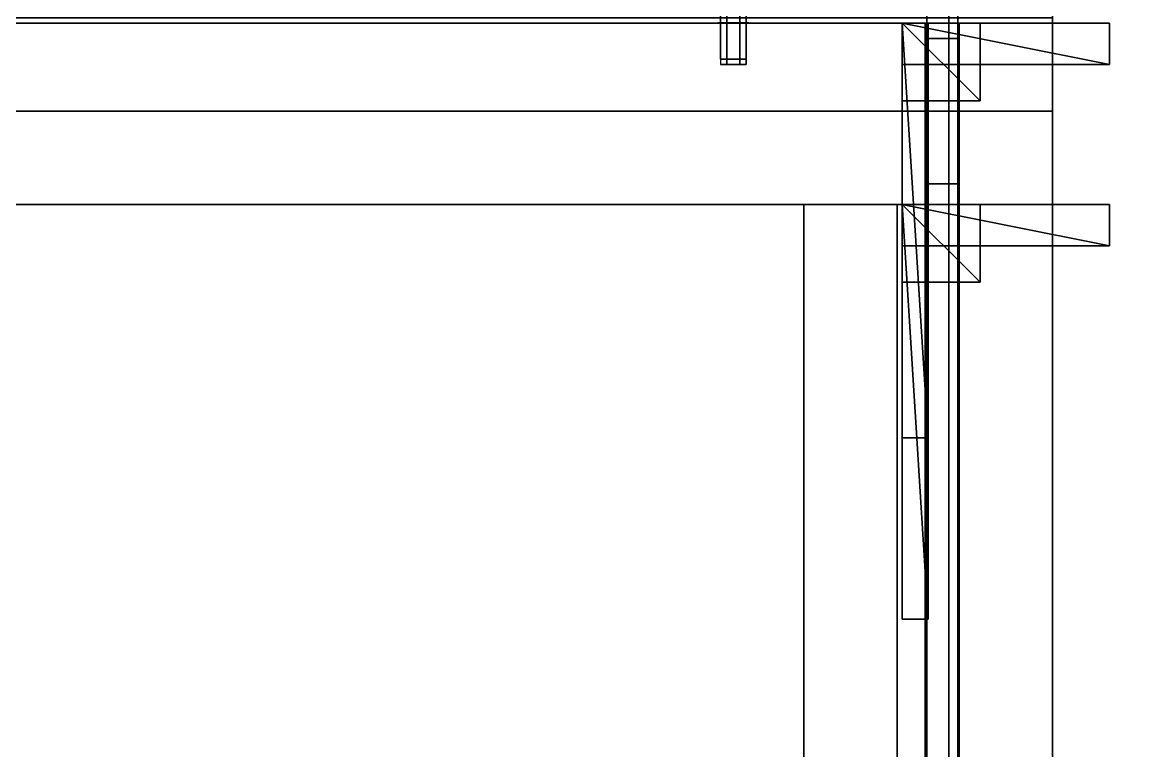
# Model space of a CAD drawing. Extents: x 0 to 4068, y -150 to 4325.
# Drawn here: x 1954.2 to 2167.9, y 2074.1 to 2214.7 of the extents above; entities that cross this region are included whole.
import ezdxf

# ---------------------------------------------------------------- set-up
doc = ezdxf.new("R2010")
doc.units = 0
for name, color, linetype in [('LAYER0', 7, 'CONTINUOUS'), ('LAYER413', 7, 'CONTINUOUS'), ('LAYER456', 7, 'CONTINUOUS'), ('LAYER457', 2, 'CONTINUOUS'), ('LAYER458', 7, 'CONTINUOUS'), ('LAYER459', 253, 'CONTINUOUS'), ('LAYER460', 253, 'CONTINUOUS'), ('LAYER461', 253, 'CONTINUOUS'), ('LAYER462', 253, 'CONTINUOUS'), ('LAYER463', 253, 'CONTINUOUS'), ('LAYER464', 253, 'CONTINUOUS'), ('LAYER465', 7, 'CONTINUOUS'), ('LAYER467', 7, 'CONTINUOUS'), ('LAYER469', 7, 'CONTINUOUS'), ('LAYER475', 7, 'CONTINUOUS'), ('LAYER477', 254, 'CONTINUOUS'), ('LAYER667', 7, 'CONTINUOUS'), ('LAYER669', 253, 'CONTINUOUS'), ('LAYER690', 254, 'CONTINUOUS'), ('LAYER748', 7, 'CONTINUOUS'), ('LAYER757', 7, 'CONTINUOUS'), ('LAYER758', 7, 'CONTINUOUS'), ('LAYER759', 7, 'CONTINUOUS'), ('LAYER760', 7, 'CONTINUOUS'), ('LAYER762', 2, 'CONTINUOUS'), ('LAYER763', 37, 'CONTINUOUS'), ('LAYER764', 253, 'CONTINUOUS'), ('LAYER765', 253, 'CONTINUOUS'), ('LAYER766', 253, 'CONTINUOUS'), ('LAYER767', 253, 'CONTINUOUS'), ('LAYER768', 253, 'CONTINUOUS'), ('LAYER769', 253, 'CONTINUOUS'), ('LAYER778', 45, 'CONTINUOUS'), ('LAYER779', 45, 'CONTINUOUS'), ('LAYER780', 45, 'CONTINUOUS'), ('LAYER781', 45, 'CONTINUOUS'), ('LAYER821', 19, 'CONTINUOUS'), ('LAYER823', 19, 'CONTINUOUS')]:
    doc.layers.add(name, color=color, linetype=linetype)

msp = doc.modelspace()

# ---------------------------------------------------------------- linework, layer by layer
at = {"layer": 'LAYER0', "invisible_edges": 1}
for points in [[(4068, 4325, -5), (0, -150, -5), (0, 4325, -5), (4068, 4325, -5)], [(0, -150, -5), (4068, 4325, -5), (4068, -150, -5), (0, -150, -5)], [(4068, -150), (0, 4325), (0, -150), (4068, -150)], [(0, 4325), (4068, -150), (4068, 4325), (0, 4325)]]:
    msp.add_3dface(points, dxfattribs=at)
at = {"layer": 'LAYER413'}
for points, invisible_edges in [([(2303, 4325), (2153, 1439), (2153, 4175), (2303, 4325)], 1), ([(2153, 1439), (2303, 4325), (2303, 1571), (2153, 1439)], 1), ([(2153, 4175, 2410), (2303, 1571, 2410), (2303, 4325, 2410), (2153, 4175, 2410)], 1), ([(2153, 4175), (2153, 2084.5, 717.5), (2153, 2630.5, 2065.5), (2153, 4175)], 7), ([(2153, 4175), (2153, 2024.5, 717.5), (2153, 2084.5, 717.5), (2153, 4175)], 5), ([(2153, 1439), (2153, 2024.5, 717.5), (2153, 4175), (2153, 1439)], 3), ([(2153, 2630.5, 2145.5), (2153, 1439, 2410), (2153, 4175, 2410), (2153, 2630.5, 2145.5)], 5), ([(2303, 1571, 2410), (2153, 4175, 2410), (2153, 1439, 2410), (2303, 1571, 2410)], 1), ([(2153, 2630.5, 2065.5), (2153, 2084.5, 717.5), (2153, 2630.5, 2145.5), (2153, 2630.5, 2065.5)], 3), ([(2153, 2084.5, 797.5), (2153, 2630.5, 2145.5), (2153, 2084.5, 717.5), (2153, 2084.5, 797.5)], 3), ([(2153, 2024.5, 797.5), (2153, 2630.5, 2145.5), (2153, 2084.5, 797.5), (2153, 2024.5, 797.5)], 3), ([(2153, 1683.5, 1106.5), (2153, 2630.5, 2145.5), (2153, 2024.5, 797.5), (2153, 1683.5, 1106.5)], 7), ([(2153, 1683.5, 1186.5), (2153, 2630.5, 2145.5), (2153, 1683.5, 1106.5), (2153, 1683.5, 1186.5)], 3), ([(2153, 1683.5, 1702.5), (2153, 2630.5, 2145.5), (2153, 1683.5, 1186.5), (2153, 1683.5, 1702.5)], 7), ([(2153, 1683.5, 1782.5), (2153, 2630.5, 2145.5), (2153, 1683.5, 1702.5), (2153, 1683.5, 1782.5)], 3), ([(2153, 1623.5, 1782.5), (2153, 2630.5, 2145.5), (2153, 1683.5, 1782.5), (2153, 1623.5, 1782.5)], 3), ([(2153, 1623.5, 1782.5), (2153, 1439, 2410), (2153, 2630.5, 2145.5), (2153, 1623.5, 1782.5)], 7)]:
    msp.add_3dface(points, dxfattribs=dict(at, invisible_edges=invisible_edges))
at = {"layer": 'LAYER456', "invisible_edges": 1}
for points in [[(2153, 1950.5, 149), (1617, 2214.5, 149), (2153, 2214.5, 149), (2153, 1950.5, 149)], [(1617, 2214.5, 149), (2153, 1950.5, 149), (1617, 1950.5, 149), (1617, 2214.5, 149)], [(2153, 2214.5, 167), (1617, 2214.5, 149), (1617, 2214.5, 167), (2153, 2214.5, 167)], [(1617, 2214.5, 149), (2153, 2214.5, 167), (2153, 2214.5, 149), (1617, 2214.5, 149)], [(1617, 1950.5, 167), (2153, 2214.5, 167), (1617, 2214.5, 167), (1617, 1950.5, 167)], [(2153, 2214.5, 167), (1617, 1950.5, 167), (2153, 1950.5, 167), (2153, 2214.5, 167)], [(2153, 2214.5, 167), (2153, 1950.5, 149), (2153, 2214.5, 149), (2153, 2214.5, 167)], [(2153, 1950.5, 149), (2153, 2214.5, 167), (2153, 1950.5, 167), (2153, 1950.5, 149)]]:
    msp.add_3dface(points, dxfattribs=at)
at = {"layer": 'LAYER457'}
for points in [[(2124, 2134.5, 827), (2129, 2134.5, 827), (2124, 2214.5, 827), (2124, 2134.5, 827)], [(2124, 2214.5, 827), (2129, 2134.5, 827), (2129, 2214.5, 827), (2124, 2214.5, 827)], [(2124, 2214.5, 827), (2129, 2214.5, 827), (2124, 2214.5, 804), (2124, 2214.5, 827)], [(2124, 2214.5, 804), (2129, 2214.5, 827), (2129, 2214.5, 804), (2124, 2214.5, 804)], [(2124, 2134.5, 827), (2124, 2214.5, 827), (2124, 2134.5, 804), (2124, 2134.5, 827)], [(2124, 2134.5, 804), (2124, 2214.5, 827), (2124, 2214.5, 804), (2124, 2134.5, 804)], [(2124, 2134.5, 804), (2124, 2214.5, 804), (2129, 2134.5, 804), (2124, 2134.5, 804)], [(2129, 2134.5, 804), (2124, 2214.5, 804), (2129, 2214.5, 804), (2129, 2134.5, 804)], [(2129, 2134.5, 804), (2129, 2214.5, 804), (2129, 2134.5, 827), (2129, 2134.5, 804)], [(2129, 2134.5, 827), (2129, 2214.5, 804), (2129, 2214.5, 827), (2129, 2134.5, 827)], [(2124, 2134.5, 804), (2129, 2134.5, 804), (2124, 2134.5, 827), (2124, 2134.5, 804)], [(2124, 2134.5, 827), (2129, 2134.5, 804), (2129, 2134.5, 827), (2124, 2134.5, 827)]]:
    msp.add_3dface(points, dxfattribs=at)
at = {"layer": 'LAYER458', "invisible_edges": 1}
for points in [[(2124, 2214.5, 804), (2124, 2134.5, 827), (2124, 2214.5, 827), (2124, 2214.5, 804)], [(2124, 2134.5, 827), (2124, 2214.5, 804), (2124, 2134.5, 804), (2124, 2134.5, 827)], [(2129, 2214.5, 827), (2124, 2134.5, 827), (2129, 2134.5, 827), (2129, 2214.5, 827)], [(2124, 2134.5, 827), (2129, 2214.5, 827), (2124, 2214.5, 827), (2124, 2134.5, 827)], [(2124, 2214.5, 804), (2129, 2134.5, 804), (2124, 2134.5, 804), (2124, 2214.5, 804)], [(2129, 2134.5, 804), (2124, 2214.5, 804), (2129, 2214.5, 804), (2129, 2134.5, 804)], [(2129, 2214.5, 827), (2124, 2214.5, 804), (2124, 2214.5, 827), (2129, 2214.5, 827)], [(2124, 2214.5, 804), (2129, 2214.5, 827), (2129, 2214.5, 804), (2124, 2214.5, 804)], [(2129, 2134.5, 804), (2129, 2214.5, 827), (2129, 2134.5, 827), (2129, 2134.5, 804)], [(2129, 2214.5, 827), (2129, 2134.5, 804), (2129, 2214.5, 804), (2129, 2214.5, 827)], [(2129, 2134.5, 804), (2124, 2134.5, 827), (2124, 2134.5, 804), (2129, 2134.5, 804)], [(2124, 2134.5, 827), (2129, 2134.5, 804), (2129, 2134.5, 827), (2124, 2134.5, 827)]]:
    msp.add_3dface(points, dxfattribs=at)
at = {"layer": 'LAYER459'}
for points in [[(2124, 2199.5, 827), (2139, 2199.5, 827), (2124, 2214.5, 827), (2124, 2199.5, 827)], [(2124, 2214.5, 827), (2139, 2199.5, 827), (2139, 2214.5, 827), (2124, 2214.5, 827)], [(2124, 2214.5, 827), (2139, 2214.5, 827), (2124, 2214.5, 812), (2124, 2214.5, 827)], [(2124, 2214.5, 812), (2139, 2214.5, 827), (2139, 2214.5, 812), (2124, 2214.5, 812)], [(2124, 2199.5, 827), (2124, 2214.5, 827), (2124, 2199.5, 812), (2124, 2199.5, 827)], [(2124, 2199.5, 812), (2124, 2214.5, 827), (2124, 2214.5, 812), (2124, 2199.5, 812)], [(2124, 2199.5, 812), (2124, 2214.5, 812), (2139, 2199.5, 812), (2124, 2199.5, 812)], [(2139, 2199.5, 812), (2124, 2214.5, 812), (2139, 2214.5, 812), (2139, 2199.5, 812)], [(2139, 2199.5, 812), (2139, 2214.5, 812), (2139, 2199.5, 827), (2139, 2199.5, 812)], [(2139, 2199.5, 827), (2139, 2214.5, 812), (2139, 2214.5, 827), (2139, 2199.5, 827)], [(2124, 2199.5, 812), (2139, 2199.5, 812), (2124, 2199.5, 827), (2124, 2199.5, 812)], [(2124, 2199.5, 827), (2139, 2199.5, 812), (2139, 2199.5, 827), (2124, 2199.5, 827)]]:
    msp.add_3dface(points, dxfattribs=at)
at = {"layer": 'LAYER460'}
for points in [[(2124, 2199.5, 827), (2139, 2199.5, 827), (2124, 2214.5, 827), (2124, 2199.5, 827)], [(2124, 2214.5, 827), (2139, 2199.5, 827), (2139, 2214.5, 827), (2124, 2214.5, 827)], [(2124, 2214.5, 827), (2139, 2214.5, 827), (2124, 2214.5, 812), (2124, 2214.5, 827)], [(2124, 2214.5, 812), (2139, 2214.5, 827), (2139, 2214.5, 812), (2124, 2214.5, 812)], [(2124, 2199.5, 827), (2124, 2214.5, 827), (2124, 2199.5, 812), (2124, 2199.5, 827)], [(2124, 2199.5, 812), (2124, 2214.5, 827), (2124, 2214.5, 812), (2124, 2199.5, 812)], [(2124, 2199.5, 812), (2124, 2214.5, 812), (2139, 2199.5, 812), (2124, 2199.5, 812)], [(2139, 2199.5, 812), (2124, 2214.5, 812), (2139, 2214.5, 812), (2139, 2199.5, 812)], [(2139, 2199.5, 812), (2139, 2214.5, 812), (2139, 2199.5, 827), (2139, 2199.5, 812)], [(2139, 2199.5, 827), (2139, 2214.5, 812), (2139, 2214.5, 827), (2139, 2199.5, 827)], [(2124, 2199.5, 812), (2139, 2199.5, 812), (2124, 2199.5, 827), (2124, 2199.5, 812)], [(2124, 2199.5, 827), (2139, 2199.5, 812), (2139, 2199.5, 827), (2124, 2199.5, 827)]]:
    msp.add_3dface(points, dxfattribs=at)
at = {"layer": 'LAYER461'}
for points in [[(2124, 2199.5, 827), (2139, 2199.5, 827), (2124, 2214.5, 827), (2124, 2199.5, 827)], [(2124, 2214.5, 827), (2139, 2199.5, 827), (2139, 2214.5, 827), (2124, 2214.5, 827)], [(2124, 2214.5, 827), (2139, 2214.5, 827), (2124, 2214.5, 812), (2124, 2214.5, 827)], [(2124, 2214.5, 812), (2139, 2214.5, 827), (2139, 2214.5, 812), (2124, 2214.5, 812)], [(2124, 2199.5, 827), (2124, 2214.5, 827), (2124, 2199.5, 812), (2124, 2199.5, 827)], [(2124, 2199.5, 812), (2124, 2214.5, 827), (2124, 2214.5, 812), (2124, 2199.5, 812)], [(2124, 2199.5, 812), (2124, 2214.5, 812), (2139, 2199.5, 812), (2124, 2199.5, 812)], [(2139, 2199.5, 812), (2124, 2214.5, 812), (2139, 2214.5, 812), (2139, 2199.5, 812)], [(2139, 2199.5, 812), (2139, 2214.5, 812), (2139, 2199.5, 827), (2139, 2199.5, 812)], [(2139, 2199.5, 827), (2139, 2214.5, 812), (2139, 2214.5, 827), (2139, 2199.5, 827)], [(2124, 2199.5, 812), (2139, 2199.5, 812), (2124, 2199.5, 827), (2124, 2199.5, 812)], [(2124, 2199.5, 827), (2139, 2199.5, 812), (2139, 2199.5, 827), (2124, 2199.5, 827)]]:
    msp.add_3dface(points, dxfattribs=at)
at = {"layer": 'LAYER462'}
for points in [[(2124, 2199.5, 827), (2139, 2199.5, 827), (2124, 2214.5, 827), (2124, 2199.5, 827)], [(2124, 2214.5, 827), (2139, 2199.5, 827), (2139, 2214.5, 827), (2124, 2214.5, 827)], [(2124, 2214.5, 827), (2139, 2214.5, 827), (2124, 2214.5, 812), (2124, 2214.5, 827)], [(2124, 2214.5, 812), (2139, 2214.5, 827), (2139, 2214.5, 812), (2124, 2214.5, 812)], [(2124, 2199.5, 827), (2124, 2214.5, 827), (2124, 2199.5, 812), (2124, 2199.5, 827)], [(2124, 2199.5, 812), (2124, 2214.5, 827), (2124, 2214.5, 812), (2124, 2199.5, 812)], [(2124, 2199.5, 812), (2124, 2214.5, 812), (2139, 2199.5, 812), (2124, 2199.5, 812)], [(2139, 2199.5, 812), (2124, 2214.5, 812), (2139, 2214.5, 812), (2139, 2199.5, 812)], [(2139, 2199.5, 812), (2139, 2214.5, 812), (2139, 2199.5, 827), (2139, 2199.5, 812)], [(2139, 2199.5, 827), (2139, 2214.5, 812), (2139, 2214.5, 827), (2139, 2199.5, 827)], [(2124, 2199.5, 812), (2139, 2199.5, 812), (2124, 2199.5, 827), (2124, 2199.5, 812)], [(2124, 2199.5, 827), (2139, 2199.5, 812), (2139, 2199.5, 827), (2124, 2199.5, 827)]]:
    msp.add_3dface(points, dxfattribs=at)
at = {"layer": 'LAYER463'}
for points in [[(2124, 2206.5, 827), (2164, 2206.5, 827), (2124, 2214.5, 827), (2124, 2206.5, 827)], [(2124, 2214.5, 827), (2164, 2206.5, 827), (2164, 2214.5, 827), (2124, 2214.5, 827)], [(2124, 2214.5, 827), (2164, 2214.5, 827), (2124, 2214.5, 819), (2124, 2214.5, 827)], [(2124, 2214.5, 819), (2164, 2214.5, 827), (2164, 2214.5, 819), (2124, 2214.5, 819)], [(2124, 2206.5, 827), (2124, 2214.5, 827), (2124, 2206.5, 819), (2124, 2206.5, 827)], [(2124, 2206.5, 819), (2124, 2214.5, 827), (2124, 2214.5, 819), (2124, 2206.5, 819)], [(2124, 2206.5, 819), (2124, 2214.5, 819), (2164, 2206.5, 819), (2124, 2206.5, 819)], [(2164, 2206.5, 819), (2124, 2214.5, 819), (2164, 2214.5, 819), (2164, 2206.5, 819)], [(2164, 2206.5, 819), (2164, 2214.5, 819), (2164, 2206.5, 827), (2164, 2206.5, 819)], [(2164, 2206.5, 827), (2164, 2214.5, 819), (2164, 2214.5, 827), (2164, 2206.5, 827)], [(2124, 2206.5, 819), (2164, 2206.5, 819), (2124, 2206.5, 827), (2124, 2206.5, 819)], [(2124, 2206.5, 827), (2164, 2206.5, 819), (2164, 2206.5, 827), (2124, 2206.5, 827)]]:
    msp.add_3dface(points, dxfattribs=at)
at = {"layer": 'LAYER464'}
for points in [[(2124, 2134.5, 827), (2129, 2134.5, 827), (2124, 2214.5, 827), (2124, 2134.5, 827)], [(2124, 2214.5, 827), (2129, 2134.5, 827), (2129, 2214.5, 827), (2124, 2214.5, 827)], [(2124, 2214.5, 827), (2129, 2214.5, 827), (2124, 2214.5, 811), (2124, 2214.5, 827)], [(2124, 2214.5, 811), (2129, 2214.5, 827), (2129, 2214.5, 811), (2124, 2214.5, 811)], [(2124, 2134.5, 827), (2124, 2214.5, 827), (2124, 2134.5, 811), (2124, 2134.5, 827)], [(2124, 2134.5, 811), (2124, 2214.5, 827), (2124, 2214.5, 811), (2124, 2134.5, 811)], [(2124, 2134.5, 811), (2124, 2214.5, 811), (2129, 2134.5, 811), (2124, 2134.5, 811)], [(2129, 2134.5, 811), (2124, 2214.5, 811), (2129, 2214.5, 811), (2129, 2134.5, 811)], [(2129, 2134.5, 811), (2129, 2214.5, 811), (2129, 2134.5, 827), (2129, 2134.5, 811)], [(2129, 2134.5, 827), (2129, 2214.5, 811), (2129, 2214.5, 827), (2129, 2134.5, 827)], [(2124, 2134.5, 811), (2129, 2134.5, 811), (2124, 2134.5, 827), (2124, 2134.5, 811)], [(2124, 2134.5, 827), (2129, 2134.5, 811), (2129, 2134.5, 827), (2124, 2134.5, 827)]]:
    msp.add_3dface(points, dxfattribs=at)
at = {"layer": 'LAYER465', "invisible_edges": 1}
for points in [[(2153, 2232.5, 148), (1617, 2214.5, 148), (1617, 2232.5, 148), (2153, 2232.5, 148)], [(1617, 2214.5, 148), (2153, 2232.5, 148), (2153, 2214.5, 148), (1617, 2214.5, 148)], [(2153, 2214.5, 868), (1617, 2232.5, 868), (1617, 2214.5, 868), (2153, 2214.5, 868)], [(1617, 2232.5, 868), (2153, 2214.5, 868), (2153, 2232.5, 868), (1617, 2232.5, 868)], [(2153, 2232.5, 148), (2153, 2214.5, 868), (2153, 2214.5, 148), (2153, 2232.5, 148)], [(2153, 2214.5, 868), (2153, 2232.5, 148), (2153, 2232.5, 868), (2153, 2214.5, 868)], [(2153, 2214.5, 868), (1617, 2214.5, 148), (2153, 2214.5, 148), (2153, 2214.5, 868)], [(1617, 2214.5, 148), (2153, 2214.5, 868), (1617, 2214.5, 868), (1617, 2214.5, 148)]]:
    msp.add_3dface(points, dxfattribs=at)
at = {"layer": 'LAYER467', "invisible_edges": 1}
for points in [[(2128.7, 2218.5, 867.5), (2134.7, 1946.5, 867.5), (2134.7, 2218.5, 867.5), (2128.7, 2218.5, 867.5)], [(2134.7, 1946.5, 867.5), (2128.7, 2218.5, 867.5), (2128.7, 1946.5, 867.5), (2134.7, 1946.5, 867.5)], [(2128.7, 1946.5, 163), (2134.7, 2218.5, 163), (2134.7, 1946.5, 163), (2128.7, 1946.5, 163)], [(2134.7, 2218.5, 163), (2128.7, 1946.5, 163), (2128.7, 2218.5, 163), (2134.7, 2218.5, 163)], [(2128.7, 2218.5, 867.5), (2128.7, 1946.5, 163), (2128.7, 1946.5, 867.5), (2128.7, 2218.5, 867.5)], [(2128.7, 1946.5, 163), (2128.7, 2218.5, 867.5), (2128.7, 2218.5, 163), (2128.7, 1946.5, 163)], [(2134.7, 2218.5, 163), (2134.7, 1946.5, 867.5), (2134.7, 1946.5, 163), (2134.7, 2218.5, 163)], [(2134.7, 1946.5, 867.5), (2134.7, 2218.5, 163), (2134.7, 2218.5, 867.5), (2134.7, 1946.5, 867.5)]]:
    msp.add_3dface(points, dxfattribs=at)
at = {"layer": 'LAYER469', "invisible_edges": 1}
for points in [[(2135, 2214.5, 867.5), (2153, 1950.5, 867.5), (2153, 2214.5, 867.5), (2135, 2214.5, 867.5)], [(2153, 1950.5, 867.5), (2135, 2214.5, 867.5), (2135, 1950.5, 867.5), (2153, 1950.5, 867.5)], [(2153, 2214.5, 747.5), (2135, 2214.5, 867.5), (2153, 2214.5, 867.5), (2153, 2214.5, 747.5)], [(2135, 2214.5, 867.5), (2153, 2214.5, 747.5), (2135, 2214.5, 747.5), (2135, 2214.5, 867.5)], [(2135, 1950.5, 747.5), (2153, 2214.5, 747.5), (2153, 1950.5, 747.5), (2135, 1950.5, 747.5)], [(2153, 2214.5, 747.5), (2135, 1950.5, 747.5), (2135, 2214.5, 747.5), (2153, 2214.5, 747.5)], [(2135, 2214.5, 867.5), (2135, 1950.5, 747.5), (2135, 1950.5, 867.5), (2135, 2214.5, 867.5)], [(2135, 1950.5, 747.5), (2135, 2214.5, 867.5), (2135, 2214.5, 747.5), (2135, 1950.5, 747.5)], [(2153, 2214.5, 747.5), (2153, 1950.5, 867.5), (2153, 1950.5, 747.5), (2153, 2214.5, 747.5)], [(2153, 1950.5, 867.5), (2153, 2214.5, 747.5), (2153, 2214.5, 867.5), (2153, 1950.5, 867.5)]]:
    msp.add_3dface(points, dxfattribs=at)
at = {"layer": 'LAYER475', "invisible_edges": 1}
for points in [[(2128.4, 1950.5, 499), (1637, 2214.5, 499), (2128.4, 2214.5, 499), (2128.4, 1950.5, 499)], [(1637, 2214.5, 499), (2128.4, 1950.5, 499), (1637, 1950.5, 499), (1637, 2214.5, 499)], [(2128.4, 2214.5, 517), (1637, 2214.5, 499), (1637, 2214.5, 517), (2128.4, 2214.5, 517)], [(1637, 2214.5, 499), (2128.4, 2214.5, 517), (2128.4, 2214.5, 499), (1637, 2214.5, 499)], [(1637, 1950.5, 517), (2128.4, 2214.5, 517), (1637, 2214.5, 517), (1637, 1950.5, 517)], [(2128.4, 2214.5, 517), (1637, 1950.5, 517), (2128.4, 1950.5, 517), (2128.4, 2214.5, 517)], [(2128.4, 2214.5, 517), (2128.4, 1950.5, 499), (2128.4, 2214.5, 499), (2128.4, 2214.5, 517)], [(2128.4, 1950.5, 499), (2128.4, 2214.5, 517), (2128.4, 1950.5, 517), (2128.4, 1950.5, 499)]]:
    msp.add_3dface(points, dxfattribs=at)
at = {"layer": 'LAYER477'}
for points in [[(2094.4, 2214.55, 496.5), (2088.4, 2214.55, 496.5), (2089.9, 2214.55, 499.0981), (2092.9, 2214.55, 499.0981)], [(2094.4, 2214.55, 496.5), (2088.4, 2214.55, 496.5), (2089.9, 2214.55, 493.9019), (2092.9, 2214.55, 493.9019)], [(2094.4, 2214.45, 496.5), (2088.4, 2214.45, 496.5), (2089.9, 2214.45, 499.0981), (2092.9, 2214.45, 499.0981)], [(2094.4, 2214.45, 496.5), (2088.4, 2214.45, 496.5), (2089.9, 2214.45, 493.9019), (2092.9, 2214.45, 493.9019)], [(2088.9, 2206.5, 496.5), (2093.9, 2206.5, 496.5), (2092.65, 2206.5, 498.665), (2090.15, 2206.5, 498.665)], [(2088.9, 2206.5, 496.5), (2090.15, 2206.5, 494.3349), (2092.65, 2206.5, 494.3349), (2093.9, 2206.5, 496.5)]]:
    msp.add_3dface(points, dxfattribs=at)
at = {"layer": 'LAYER667', "invisible_edges": 1}
for points in [[(2128.7, 3033.5, 2345), (2134.7, 2211.5, 2345), (2134.7, 3033.5, 2345), (2128.7, 3033.5, 2345)], [(2134.7, 2211.5, 2345), (2128.7, 3033.5, 2345), (2128.7, 2211.5, 2345), (2134.7, 2211.5, 2345)], [(2128.7, 2211.5, 1715), (2134.7, 3033.5, 1715), (2134.7, 2211.5, 1715), (2128.7, 2211.5, 1715)], [(2134.7, 3033.5, 1715), (2128.7, 2211.5, 1715), (2128.7, 3033.5, 1715), (2134.7, 3033.5, 1715)], [(2128.7, 3033.5, 2345), (2128.7, 2211.5, 1715), (2128.7, 2211.5, 2345), (2128.7, 3033.5, 2345)], [(2128.7, 2211.5, 1715), (2128.7, 3033.5, 2345), (2128.7, 3033.5, 1715), (2128.7, 2211.5, 1715)], [(2134.7, 3033.5, 1715), (2134.7, 2211.5, 2345), (2134.7, 2211.5, 1715), (2134.7, 3033.5, 1715)], [(2134.7, 2211.5, 2345), (2134.7, 3033.5, 1715), (2134.7, 3033.5, 2345), (2134.7, 2211.5, 2345)], [(2128.7, 2211.5, 1715), (2134.7, 2211.5, 2345), (2128.7, 2211.5, 2345), (2128.7, 2211.5, 1715)], [(2134.7, 2211.5, 2345), (2128.7, 2211.5, 1715), (2134.7, 2211.5, 1715), (2134.7, 2211.5, 2345)]]:
    msp.add_3dface(points, dxfattribs=at)
at = {"layer": 'LAYER669', "invisible_edges": 1}
for points in [[(2153, 2215.5, 1700), (1803, 2197.5, 1700), (1803, 2215.5, 1700), (2153, 2215.5, 1700)], [(1803, 2197.5, 1700), (2153, 2215.5, 1700), (2153, 2197.5, 1700), (1803, 2197.5, 1700)], [(2153, 2197.5, 2360), (1803, 2215.5, 2360), (1803, 2197.5, 2360), (2153, 2197.5, 2360)], [(1803, 2215.5, 2360), (2153, 2197.5, 2360), (2153, 2215.5, 2360), (1803, 2215.5, 2360)], [(2153, 2197.5, 2360), (2153, 2215.5, 1700), (2153, 2215.5, 2360), (2153, 2197.5, 2360)], [(2153, 2215.5, 1700), (2153, 2197.5, 2360), (2153, 2197.5, 1700), (2153, 2215.5, 1700)], [(1803, 2197.5, 1700), (2153, 2197.5, 2360), (1803, 2197.5, 2360), (1803, 2197.5, 1700)], [(2153, 2197.5, 2360), (1803, 2197.5, 1700), (2153, 2197.5, 1700), (2153, 2197.5, 2360)]]:
    msp.add_3dface(points, dxfattribs=at)
at = {"layer": 'LAYER690'}
for points in [[(2088.9, 2207.5, 2018.5), (2093.9, 2207.5, 2018.5), (2092.65, 2207.5, 2020.665), (2090.15, 2207.5, 2020.665)], [(2088.9, 2207.5, 2018.5), (2090.15, 2207.5, 2016.335), (2092.65, 2207.5, 2016.335), (2093.9, 2207.5, 2018.5)]]:
    msp.add_3dface(points, dxfattribs=at)
at = {"layer": 'LAYER748', "invisible_edges": 1}
for points in [[(2135, 2179.5, 2341), (2153, 2179.5, 2221), (2135, 2179.5, 2221), (2135, 2179.5, 2341)], [(2153, 2179.5, 2221), (2135, 2179.5, 2341), (2153, 2179.5, 2341), (2153, 2179.5, 2221)], [(2135, 1460.5, 2221), (2153, 2179.5, 2221), (2153, 1460.5, 2221), (2135, 1460.5, 2221)], [(2153, 2179.5, 2221), (2135, 1460.5, 2221), (2135, 2179.5, 2221), (2153, 2179.5, 2221)], [(2135, 2179.5, 2341), (2153, 1460.5, 2341), (2153, 2179.5, 2341), (2135, 2179.5, 2341)], [(2153, 1460.5, 2341), (2135, 2179.5, 2341), (2135, 1460.5, 2341), (2153, 1460.5, 2341)], [(2135, 1460.5, 2221), (2135, 2179.5, 2341), (2135, 2179.5, 2221), (2135, 1460.5, 2221)], [(2135, 2179.5, 2341), (2135, 1460.5, 2221), (2135, 1460.5, 2341), (2135, 2179.5, 2341)], [(2153, 1460.5, 2341), (2153, 2179.5, 2221), (2153, 2179.5, 2341), (2153, 1460.5, 2341)], [(2153, 2179.5, 2221), (2153, 1460.5, 2341), (2153, 1460.5, 2221), (2153, 2179.5, 2221)]]:
    msp.add_3dface(points, dxfattribs=at)
at = {"layer": 'LAYER757', "invisible_edges": 1}
for points in [[(2153, 2179.5, 2359), (1803, 1460.5, 2359), (2153, 1460.5, 2359), (2153, 2179.5, 2359)], [(1803, 1460.5, 2359), (2153, 2179.5, 2359), (1803, 2179.5, 2359), (1803, 1460.5, 2359)], [(2153, 2179.5, 2359), (1803, 2179.5, 2341), (1803, 2179.5, 2359), (2153, 2179.5, 2359)], [(1803, 2179.5, 2341), (2153, 2179.5, 2359), (2153, 2179.5, 2341), (1803, 2179.5, 2341)], [(1803, 2179.5, 2341), (2153, 1460.5, 2341), (1803, 1460.5, 2341), (1803, 2179.5, 2341)], [(2153, 1460.5, 2341), (1803, 2179.5, 2341), (2153, 2179.5, 2341), (2153, 1460.5, 2341)], [(2153, 1460.5, 2341), (2153, 2179.5, 2359), (2153, 1460.5, 2359), (2153, 1460.5, 2341)], [(2153, 2179.5, 2359), (2153, 1460.5, 2341), (2153, 2179.5, 2341), (2153, 2179.5, 2359)]]:
    msp.add_3dface(points, dxfattribs=at)
at = {"layer": 'LAYER758', "invisible_edges": 1}
for points in [[(2153, 1460.5, 1901), (1803, 2179.5, 1901), (2153, 2179.5, 1901), (2153, 1460.5, 1901)], [(1803, 2179.5, 1901), (2153, 1460.5, 1901), (1803, 1460.5, 1901), (1803, 2179.5, 1901)], [(2153, 2179.5, 1919), (1803, 2179.5, 1901), (1803, 2179.5, 1919), (2153, 2179.5, 1919)], [(1803, 2179.5, 1901), (2153, 2179.5, 1919), (2153, 2179.5, 1901), (1803, 2179.5, 1901)], [(1803, 1460.5, 1919), (2153, 2179.5, 1919), (1803, 2179.5, 1919), (1803, 1460.5, 1919)], [(2153, 2179.5, 1919), (1803, 1460.5, 1919), (2153, 1460.5, 1919), (2153, 2179.5, 1919)], [(2153, 2179.5, 1919), (2153, 1460.5, 1901), (2153, 2179.5, 1901), (2153, 2179.5, 1919)], [(2153, 1460.5, 1901), (2153, 2179.5, 1919), (2153, 1460.5, 1919), (2153, 1460.5, 1901)]]:
    msp.add_3dface(points, dxfattribs=at)
at = {"layer": 'LAYER759', "invisible_edges": 1}
for points in [[(2128.7, 2183.5, 2345), (2134.7, 1456.5, 2345), (2134.7, 2183.5, 2345), (2128.7, 2183.5, 2345)], [(2134.7, 1456.5, 2345), (2128.7, 2183.5, 2345), (2128.7, 1456.5, 2345), (2134.7, 1456.5, 2345)], [(2134.7, 2183.5, 1915), (2128.7, 2183.5, 2345), (2134.7, 2183.5, 2345), (2134.7, 2183.5, 1915)], [(2128.7, 2183.5, 2345), (2134.7, 2183.5, 1915), (2128.7, 2183.5, 1915), (2128.7, 2183.5, 2345)], [(2128.7, 1456.5, 1915), (2134.7, 2183.5, 1915), (2134.7, 1456.5, 1915), (2128.7, 1456.5, 1915)], [(2134.7, 2183.5, 1915), (2128.7, 1456.5, 1915), (2128.7, 2183.5, 1915), (2134.7, 2183.5, 1915)], [(2128.7, 2183.5, 2345), (2128.7, 1456.5, 1915), (2128.7, 1456.5, 2345), (2128.7, 2183.5, 2345)], [(2128.7, 1456.5, 1915), (2128.7, 2183.5, 2345), (2128.7, 2183.5, 1915), (2128.7, 1456.5, 1915)], [(2134.7, 2183.5, 1915), (2134.7, 1456.5, 2345), (2134.7, 1456.5, 1915), (2134.7, 2183.5, 1915)], [(2134.7, 1456.5, 2345), (2134.7, 2183.5, 1915), (2134.7, 2183.5, 2345), (2134.7, 1456.5, 2345)]]:
    msp.add_3dface(points, dxfattribs=at)
at = {"layer": 'LAYER760', "invisible_edges": 1}
for points in [[(2153, 2197.5, 1900), (1803, 2179.5, 1900), (1803, 2197.5, 1900), (2153, 2197.5, 1900)], [(1803, 2179.5, 1900), (2153, 2197.5, 1900), (2153, 2179.5, 1900), (1803, 2179.5, 1900)], [(2153, 2179.5, 2360), (1803, 2197.5, 2360), (1803, 2179.5, 2360), (2153, 2179.5, 2360)], [(1803, 2197.5, 2360), (2153, 2179.5, 2360), (2153, 2197.5, 2360), (1803, 2197.5, 2360)], [(1803, 2197.5, 2360), (2153, 2197.5, 1900), (1803, 2197.5, 1900), (1803, 2197.5, 2360)], [(2153, 2197.5, 1900), (1803, 2197.5, 2360), (2153, 2197.5, 2360), (2153, 2197.5, 1900)], [(2153, 2197.5, 1900), (2153, 2179.5, 2360), (2153, 2179.5, 1900), (2153, 2197.5, 1900)], [(2153, 2179.5, 2360), (2153, 2197.5, 1900), (2153, 2197.5, 2360), (2153, 2179.5, 2360)], [(2153, 2179.5, 2360), (1803, 2179.5, 1900), (2153, 2179.5, 1900), (2153, 2179.5, 2360)], [(1803, 2179.5, 1900), (2153, 2179.5, 2360), (1803, 2179.5, 2360), (1803, 2179.5, 1900)]]:
    msp.add_3dface(points, dxfattribs=at)
at = {"layer": 'LAYER762'}
for points in [[(2124, 2099.5, 2318), (2129, 2099.5, 2318), (2124, 2179.5, 2318), (2124, 2099.5, 2318)], [(2124, 2179.5, 2318), (2129, 2099.5, 2318), (2129, 2179.5, 2318), (2124, 2179.5, 2318)], [(2124, 2179.5, 2318), (2129, 2179.5, 2318), (2124, 2179.5, 2295), (2124, 2179.5, 2318)], [(2124, 2179.5, 2295), (2129, 2179.5, 2318), (2129, 2179.5, 2295), (2124, 2179.5, 2295)], [(2124, 2099.5, 2318), (2124, 2179.5, 2318), (2124, 2099.5, 2295), (2124, 2099.5, 2318)], [(2124, 2099.5, 2295), (2124, 2179.5, 2318), (2124, 2179.5, 2295), (2124, 2099.5, 2295)], [(2124, 2099.5, 2295), (2124, 2179.5, 2295), (2129, 2099.5, 2295), (2124, 2099.5, 2295)], [(2129, 2099.5, 2295), (2124, 2179.5, 2295), (2129, 2179.5, 2295), (2129, 2099.5, 2295)], [(2129, 2099.5, 2295), (2129, 2179.5, 2295), (2129, 2099.5, 2318), (2129, 2099.5, 2295)], [(2129, 2099.5, 2318), (2129, 2179.5, 2295), (2129, 2179.5, 2318), (2129, 2099.5, 2318)], [(2124, 2099.5, 2295), (2129, 2099.5, 2295), (2124, 2099.5, 2318), (2124, 2099.5, 2295)], [(2124, 2099.5, 2318), (2129, 2099.5, 2295), (2129, 2099.5, 2318), (2124, 2099.5, 2318)]]:
    msp.add_3dface(points, dxfattribs=at)
at = {"layer": 'LAYER763', "invisible_edges": 1}
for points in [[(2124, 2179.5, 2295), (2124, 2099.5, 2318), (2124, 2179.5, 2318), (2124, 2179.5, 2295)], [(2124, 2099.5, 2318), (2124, 2179.5, 2295), (2124, 2099.5, 2295), (2124, 2099.5, 2318)], [(2129, 2179.5, 2318), (2124, 2099.5, 2318), (2129, 2099.5, 2318), (2129, 2179.5, 2318)], [(2124, 2099.5, 2318), (2129, 2179.5, 2318), (2124, 2179.5, 2318), (2124, 2099.5, 2318)], [(2124, 2179.5, 2295), (2129, 2099.5, 2295), (2124, 2099.5, 2295), (2124, 2179.5, 2295)], [(2129, 2099.5, 2295), (2124, 2179.5, 2295), (2129, 2179.5, 2295), (2129, 2099.5, 2295)], [(2129, 2179.5, 2318), (2124, 2179.5, 2295), (2124, 2179.5, 2318), (2129, 2179.5, 2318)], [(2124, 2179.5, 2295), (2129, 2179.5, 2318), (2129, 2179.5, 2295), (2124, 2179.5, 2295)], [(2129, 2099.5, 2295), (2129, 2179.5, 2318), (2129, 2099.5, 2318), (2129, 2099.5, 2295)], [(2129, 2179.5, 2318), (2129, 2099.5, 2295), (2129, 2179.5, 2295), (2129, 2179.5, 2318)], [(2129, 2099.5, 2295), (2124, 2099.5, 2318), (2124, 2099.5, 2295), (2129, 2099.5, 2295)], [(2124, 2099.5, 2318), (2129, 2099.5, 2295), (2129, 2099.5, 2318), (2124, 2099.5, 2318)]]:
    msp.add_3dface(points, dxfattribs=at)
at = {"layer": 'LAYER764'}
for points in [[(2124, 2164.5, 2318), (2139, 2164.5, 2318), (2124, 2179.5, 2318), (2124, 2164.5, 2318)], [(2124, 2179.5, 2318), (2139, 2164.5, 2318), (2139, 2179.5, 2318), (2124, 2179.5, 2318)], [(2124, 2179.5, 2318), (2139, 2179.5, 2318), (2124, 2179.5, 2303), (2124, 2179.5, 2318)], [(2124, 2179.5, 2303), (2139, 2179.5, 2318), (2139, 2179.5, 2303), (2124, 2179.5, 2303)], [(2124, 2164.5, 2318), (2124, 2179.5, 2318), (2124, 2164.5, 2303), (2124, 2164.5, 2318)], [(2124, 2164.5, 2303), (2124, 2179.5, 2318), (2124, 2179.5, 2303), (2124, 2164.5, 2303)], [(2124, 2164.5, 2303), (2124, 2179.5, 2303), (2139, 2164.5, 2303), (2124, 2164.5, 2303)], [(2139, 2164.5, 2303), (2124, 2179.5, 2303), (2139, 2179.5, 2303), (2139, 2164.5, 2303)], [(2139, 2164.5, 2303), (2139, 2179.5, 2303), (2139, 2164.5, 2318), (2139, 2164.5, 2303)], [(2139, 2164.5, 2318), (2139, 2179.5, 2303), (2139, 2179.5, 2318), (2139, 2164.5, 2318)], [(2124, 2164.5, 2303), (2139, 2164.5, 2303), (2124, 2164.5, 2318), (2124, 2164.5, 2303)], [(2124, 2164.5, 2318), (2139, 2164.5, 2303), (2139, 2164.5, 2318), (2124, 2164.5, 2318)]]:
    msp.add_3dface(points, dxfattribs=at)
at = {"layer": 'LAYER765'}
for points in [[(2124, 2164.5, 2318), (2139, 2164.5, 2318), (2124, 2179.5, 2318), (2124, 2164.5, 2318)], [(2124, 2179.5, 2318), (2139, 2164.5, 2318), (2139, 2179.5, 2318), (2124, 2179.5, 2318)], [(2124, 2179.5, 2318), (2139, 2179.5, 2318), (2124, 2179.5, 2303), (2124, 2179.5, 2318)], [(2124, 2179.5, 2303), (2139, 2179.5, 2318), (2139, 2179.5, 2303), (2124, 2179.5, 2303)], [(2124, 2164.5, 2318), (2124, 2179.5, 2318), (2124, 2164.5, 2303), (2124, 2164.5, 2318)], [(2124, 2164.5, 2303), (2124, 2179.5, 2318), (2124, 2179.5, 2303), (2124, 2164.5, 2303)], [(2124, 2164.5, 2303), (2124, 2179.5, 2303), (2139, 2164.5, 2303), (2124, 2164.5, 2303)], [(2139, 2164.5, 2303), (2124, 2179.5, 2303), (2139, 2179.5, 2303), (2139, 2164.5, 2303)], [(2139, 2164.5, 2303), (2139, 2179.5, 2303), (2139, 2164.5, 2318), (2139, 2164.5, 2303)], [(2139, 2164.5, 2318), (2139, 2179.5, 2303), (2139, 2179.5, 2318), (2139, 2164.5, 2318)], [(2124, 2164.5, 2303), (2139, 2164.5, 2303), (2124, 2164.5, 2318), (2124, 2164.5, 2303)], [(2124, 2164.5, 2318), (2139, 2164.5, 2303), (2139, 2164.5, 2318), (2124, 2164.5, 2318)]]:
    msp.add_3dface(points, dxfattribs=at)
at = {"layer": 'LAYER766'}
for points in [[(2124, 2164.5, 2318), (2139, 2164.5, 2318), (2124, 2179.5, 2318), (2124, 2164.5, 2318)], [(2124, 2179.5, 2318), (2139, 2164.5, 2318), (2139, 2179.5, 2318), (2124, 2179.5, 2318)], [(2124, 2179.5, 2318), (2139, 2179.5, 2318), (2124, 2179.5, 2303), (2124, 2179.5, 2318)], [(2124, 2179.5, 2303), (2139, 2179.5, 2318), (2139, 2179.5, 2303), (2124, 2179.5, 2303)], [(2124, 2164.5, 2318), (2124, 2179.5, 2318), (2124, 2164.5, 2303), (2124, 2164.5, 2318)], [(2124, 2164.5, 2303), (2124, 2179.5, 2318), (2124, 2179.5, 2303), (2124, 2164.5, 2303)], [(2124, 2164.5, 2303), (2124, 2179.5, 2303), (2139, 2164.5, 2303), (2124, 2164.5, 2303)], [(2139, 2164.5, 2303), (2124, 2179.5, 2303), (2139, 2179.5, 2303), (2139, 2164.5, 2303)], [(2139, 2164.5, 2303), (2139, 2179.5, 2303), (2139, 2164.5, 2318), (2139, 2164.5, 2303)], [(2139, 2164.5, 2318), (2139, 2179.5, 2303), (2139, 2179.5, 2318), (2139, 2164.5, 2318)], [(2124, 2164.5, 2303), (2139, 2164.5, 2303), (2124, 2164.5, 2318), (2124, 2164.5, 2303)], [(2124, 2164.5, 2318), (2139, 2164.5, 2303), (2139, 2164.5, 2318), (2124, 2164.5, 2318)]]:
    msp.add_3dface(points, dxfattribs=at)
at = {"layer": 'LAYER767'}
for points in [[(2124, 2164.5, 2318), (2139, 2164.5, 2318), (2124, 2179.5, 2318), (2124, 2164.5, 2318)], [(2124, 2179.5, 2318), (2139, 2164.5, 2318), (2139, 2179.5, 2318), (2124, 2179.5, 2318)], [(2124, 2179.5, 2318), (2139, 2179.5, 2318), (2124, 2179.5, 2303), (2124, 2179.5, 2318)], [(2124, 2179.5, 2303), (2139, 2179.5, 2318), (2139, 2179.5, 2303), (2124, 2179.5, 2303)], [(2124, 2164.5, 2318), (2124, 2179.5, 2318), (2124, 2164.5, 2303), (2124, 2164.5, 2318)], [(2124, 2164.5, 2303), (2124, 2179.5, 2318), (2124, 2179.5, 2303), (2124, 2164.5, 2303)], [(2124, 2164.5, 2303), (2124, 2179.5, 2303), (2139, 2164.5, 2303), (2124, 2164.5, 2303)], [(2139, 2164.5, 2303), (2124, 2179.5, 2303), (2139, 2179.5, 2303), (2139, 2164.5, 2303)], [(2139, 2164.5, 2303), (2139, 2179.5, 2303), (2139, 2164.5, 2318), (2139, 2164.5, 2303)], [(2139, 2164.5, 2318), (2139, 2179.5, 2303), (2139, 2179.5, 2318), (2139, 2164.5, 2318)], [(2124, 2164.5, 2303), (2139, 2164.5, 2303), (2124, 2164.5, 2318), (2124, 2164.5, 2303)], [(2124, 2164.5, 2318), (2139, 2164.5, 2303), (2139, 2164.5, 2318), (2124, 2164.5, 2318)]]:
    msp.add_3dface(points, dxfattribs=at)
at = {"layer": 'LAYER768'}
for points in [[(2124, 2171.5, 2318), (2164, 2171.5, 2318), (2124, 2179.5, 2318), (2124, 2171.5, 2318)], [(2124, 2179.5, 2318), (2164, 2171.5, 2318), (2164, 2179.5, 2318), (2124, 2179.5, 2318)], [(2124, 2179.5, 2318), (2164, 2179.5, 2318), (2124, 2179.5, 2310), (2124, 2179.5, 2318)], [(2124, 2179.5, 2310), (2164, 2179.5, 2318), (2164, 2179.5, 2310), (2124, 2179.5, 2310)], [(2124, 2171.5, 2318), (2124, 2179.5, 2318), (2124, 2171.5, 2310), (2124, 2171.5, 2318)], [(2124, 2171.5, 2310), (2124, 2179.5, 2318), (2124, 2179.5, 2310), (2124, 2171.5, 2310)], [(2124, 2171.5, 2310), (2124, 2179.5, 2310), (2164, 2171.5, 2310), (2124, 2171.5, 2310)], [(2164, 2171.5, 2310), (2124, 2179.5, 2310), (2164, 2179.5, 2310), (2164, 2171.5, 2310)], [(2164, 2171.5, 2310), (2164, 2179.5, 2310), (2164, 2171.5, 2318), (2164, 2171.5, 2310)], [(2164, 2171.5, 2318), (2164, 2179.5, 2310), (2164, 2179.5, 2318), (2164, 2171.5, 2318)], [(2124, 2171.5, 2310), (2164, 2171.5, 2310), (2124, 2171.5, 2318), (2124, 2171.5, 2310)], [(2124, 2171.5, 2318), (2164, 2171.5, 2310), (2164, 2171.5, 2318), (2124, 2171.5, 2318)]]:
    msp.add_3dface(points, dxfattribs=at)
at = {"layer": 'LAYER769'}
for points in [[(2124, 2099.5, 2318), (2129, 2099.5, 2318), (2124, 2179.5, 2318), (2124, 2099.5, 2318)], [(2124, 2179.5, 2318), (2129, 2099.5, 2318), (2129, 2179.5, 2318), (2124, 2179.5, 2318)], [(2124, 2179.5, 2318), (2129, 2179.5, 2318), (2124, 2179.5, 2302), (2124, 2179.5, 2318)], [(2124, 2179.5, 2302), (2129, 2179.5, 2318), (2129, 2179.5, 2302), (2124, 2179.5, 2302)], [(2124, 2099.5, 2318), (2124, 2179.5, 2318), (2124, 2099.5, 2302), (2124, 2099.5, 2318)], [(2124, 2099.5, 2302), (2124, 2179.5, 2318), (2124, 2179.5, 2302), (2124, 2099.5, 2302)], [(2124, 2099.5, 2302), (2124, 2179.5, 2302), (2129, 2099.5, 2302), (2124, 2099.5, 2302)], [(2129, 2099.5, 2302), (2124, 2179.5, 2302), (2129, 2179.5, 2302), (2129, 2099.5, 2302)], [(2129, 2099.5, 2302), (2129, 2179.5, 2302), (2129, 2099.5, 2318), (2129, 2099.5, 2302)], [(2129, 2099.5, 2318), (2129, 2179.5, 2302), (2129, 2179.5, 2318), (2129, 2099.5, 2318)], [(2124, 2099.5, 2302), (2129, 2099.5, 2302), (2124, 2099.5, 2318), (2124, 2099.5, 2302)], [(2124, 2099.5, 2318), (2129, 2099.5, 2302), (2129, 2099.5, 2318), (2124, 2099.5, 2318)]]:
    msp.add_3dface(points, dxfattribs=at)
at = {"layer": 'LAYER778', "invisible_edges": 1}
for points in [[(2153, 1460.5, 1882), (1783, 2179.5, 1882), (2153, 2179.5, 1882), (2153, 1460.5, 1882)], [(1783, 2179.5, 1882), (2153, 1460.5, 1882), (1783, 1460.5, 1882), (1783, 2179.5, 1882)], [(2153, 2179.5, 1900), (1783, 2179.5, 1882), (1783, 2179.5, 1900), (2153, 2179.5, 1900)], [(1783, 2179.5, 1882), (2153, 2179.5, 1900), (2153, 2179.5, 1882), (1783, 2179.5, 1882)], [(1783, 1460.5, 1900), (2153, 2179.5, 1900), (1783, 2179.5, 1900), (1783, 1460.5, 1900)], [(2153, 2179.5, 1900), (1783, 1460.5, 1900), (2153, 1460.5, 1900), (2153, 2179.5, 1900)], [(2153, 2179.5, 1900), (2153, 1460.5, 1882), (2153, 2179.5, 1882), (2153, 2179.5, 1900)], [(2153, 1460.5, 1882), (2153, 2179.5, 1900), (2153, 1460.5, 1900), (2153, 1460.5, 1882)]]:
    msp.add_3dface(points, dxfattribs=at)
at = {"layer": 'LAYER779', "invisible_edges": 1}
for points in [[(2153, 2179.5, 1518), (1703, 1460.5, 1518), (2153, 1460.5, 1518), (2153, 2179.5, 1518)], [(1703, 1460.5, 1518), (2153, 2179.5, 1518), (1703, 2179.5, 1518), (1703, 1460.5, 1518)], [(2153, 2179.5, 1518), (1703, 2179.5, 1500), (1703, 2179.5, 1518), (2153, 2179.5, 1518)], [(1703, 2179.5, 1500), (2153, 2179.5, 1518), (2153, 2179.5, 1500), (1703, 2179.5, 1500)], [(1703, 2179.5, 1500), (2153, 1460.5, 1500), (1703, 1460.5, 1500), (1703, 2179.5, 1500)], [(2153, 1460.5, 1500), (1703, 2179.5, 1500), (2153, 2179.5, 1500), (2153, 1460.5, 1500)], [(2153, 1460.5, 1500), (2153, 2179.5, 1518), (2153, 1460.5, 1518), (2153, 1460.5, 1500)], [(2153, 2179.5, 1518), (2153, 1460.5, 1500), (2153, 2179.5, 1500), (2153, 2179.5, 1518)]]:
    msp.add_3dface(points, dxfattribs=at)
at = {"layer": 'LAYER780', "invisible_edges": 1}
for points in [[(2105, 2179.5, 1913), (2123, 1460.5, 1913), (2123, 2179.5, 1913), (2105, 2179.5, 1913)], [(2123, 1460.5, 1913), (2105, 2179.5, 1913), (2105, 1460.5, 1913), (2123, 1460.5, 1913)], [(2123, 2179.5, 1518), (2105, 2179.5, 1913), (2123, 2179.5, 1913), (2123, 2179.5, 1518)], [(2105, 2179.5, 1913), (2123, 2179.5, 1518), (2105, 2179.5, 1518), (2105, 2179.5, 1913)], [(2105, 1460.5, 1518), (2123, 2179.5, 1518), (2123, 1460.5, 1518), (2105, 1460.5, 1518)], [(2123, 2179.5, 1518), (2105, 1460.5, 1518), (2105, 2179.5, 1518), (2123, 2179.5, 1518)], [(2105, 2179.5, 1913), (2105, 1460.5, 1518), (2105, 1460.5, 1913), (2105, 2179.5, 1913)], [(2105, 1460.5, 1518), (2105, 2179.5, 1913), (2105, 2179.5, 1518), (2105, 1460.5, 1518)], [(2123, 2179.5, 1518), (2123, 1460.5, 1913), (2123, 1460.5, 1518), (2123, 2179.5, 1518)], [(2123, 1460.5, 1913), (2123, 2179.5, 1518), (2123, 2179.5, 1913), (2123, 1460.5, 1913)]]:
    msp.add_3dface(points, dxfattribs=at)
at = {"layer": 'LAYER781', "invisible_edges": 1}
for points in [[(2153, 2197.501, 1500), (1783, 2179.501, 1500), (1783, 2197.501, 1500), (2153, 2197.501, 1500)], [(1783, 2179.501, 1500), (2153, 2197.501, 1500), (2153, 2179.501, 1500), (1783, 2179.501, 1500)], [(2153, 2179.501, 1900), (1783, 2197.501, 1900), (1783, 2179.501, 1900), (2153, 2179.501, 1900)], [(1783, 2197.501, 1900), (2153, 2179.501, 1900), (2153, 2197.501, 1900), (1783, 2197.501, 1900)], [(1783, 2197.501, 1900), (2153, 2197.501, 1500), (1783, 2197.501, 1500), (1783, 2197.501, 1900)], [(2153, 2197.501, 1500), (1783, 2197.501, 1900), (2153, 2197.501, 1900), (2153, 2197.501, 1500)], [(2153, 2197.501, 1500), (2153, 2179.501, 1900), (2153, 2179.501, 1500), (2153, 2197.501, 1500)], [(2153, 2179.501, 1900), (2153, 2197.501, 1500), (2153, 2197.501, 1900), (2153, 2179.501, 1900)], [(2153, 2179.501, 1900), (1783, 2179.501, 1500), (2153, 2179.501, 1500), (2153, 2179.501, 1900)], [(1783, 2179.501, 1500), (2153, 2179.501, 1900), (1783, 2179.501, 1900), (1783, 2179.501, 1500)]]:
    msp.add_3dface(points, dxfattribs=at)
at = {"layer": 'LAYER821'}
for points, invisible_edges in [([(2153, 1439, 868), (2068, 2249, 868), (2153, 4175, 868), (2153, 1439, 868)], 3), ([(2153, 4175, 922), (2133, 4155, 922), (2153, 1439, 922), (2153, 4175, 922)], 3), ([(2153, 4175, 868), (2153, 1439, 922), (2153, 1439, 868), (2153, 4175, 868)], 1), ([(2153, 1439, 922), (2153, 4175, 868), (2153, 4175, 922), (2153, 1439, 922)], 1), ([(2133, 3572, 922), (2153, 1439, 922), (2133, 4155, 922), (2133, 3572, 922)], 3), ([(2068, 2996, 922), (2153, 1439, 922), (2133, 3572, 922), (2068, 2996, 922)], 7), ([(2068, 2249, 922), (2153, 1439, 922), (2068, 2996, 922), (2068, 2249, 922)], 3), ([(1567, 1439, 868), (1627.02, 2249, 868), (2153, 1439, 868), (1567, 1439, 868)], 3), ([(1627.02, 2249, 922), (1567, 1439, 922), (2153, 1439, 922), (1627.02, 2249, 922)], 5), ([(2153, 1439, 868), (1627.02, 2249, 868), (2068, 2249, 868), (2153, 1439, 868)], 5), ([(1627.02, 2249, 922), (2153, 1439, 922), (2068, 2249, 922), (1627.02, 2249, 922)], 3)]:
    msp.add_3dface(points, dxfattribs=dict(at, invisible_edges=invisible_edges))
at = {"layer": 'LAYER823'}
for points, invisible_edges in [([(2133, 4155, 922), (2153, 4175, 922), (2133, 1439, 922), (2133, 4155, 922)], 3), ([(2133, 1439, 922), (2153, 4175, 922), (2153, 1439, 922), (2133, 1439, 922)], 1), ([(2153, 4175, 1002), (2133, 4155, 1002), (2153, 1439, 1002), (2153, 4175, 1002)], 3), ([(2153, 4175, 922), (2153, 1439, 1002), (2153, 1439, 922), (2153, 4175, 922)], 1), ([(2153, 1439, 1002), (2153, 4175, 922), (2153, 4175, 1002), (2153, 1439, 1002)], 1), ([(2133, 4155, 1002), (2133, 1439, 922), (2133, 1439, 1002), (2133, 4155, 1002)], 1), ([(2133, 1439, 922), (2133, 4155, 1002), (2133, 4155, 922), (2133, 1439, 922)], 1), ([(2153, 1439, 1002), (2133, 4155, 1002), (2133, 1439, 1002), (2153, 1439, 1002)], 1)]:
    msp.add_3dface(points, dxfattribs=dict(at, invisible_edges=invisible_edges))

# ---------------------------------------------------------------- meshes
at = {"layer": 'LAYER477'}
mesh = msp.add_polymesh((2, 6), dxfattribs=dict(at, n_close=True))
for k, corner in enumerate([(2088.9, 2206.5, 496.5), (2090.15, 2206.5, 498.665), (2092.65, 2206.5, 498.665), (2093.9, 2206.5, 496.5), (2092.65, 2206.5, 494.3349), (2090.15, 2206.5, 494.3349), (2088.9, 2222.5, 496.5), (2090.15, 2222.5, 498.665), (2092.65, 2222.5, 498.665), (2093.9, 2222.5, 496.5), (2092.65, 2222.5, 494.3349), (2090.15, 2222.5, 494.3349)]):
    mesh.set_mesh_vertex(divmod(k, 6), corner)
mesh = msp.add_polymesh((2, 6), dxfattribs=dict(at, n_close=True))
for k, corner in enumerate([(2088.4, 2214.45, 496.5), (2089.9, 2214.45, 499.0981), (2092.9, 2214.45, 499.0981), (2094.4, 2214.45, 496.5), (2092.9, 2214.45, 493.9019), (2089.9, 2214.45, 493.9019), (2088.4, 2214.55, 496.5), (2089.9, 2214.55, 499.0981), (2092.9, 2214.55, 499.0981), (2094.4, 2214.55, 496.5), (2092.9, 2214.55, 493.9019), (2089.9, 2214.55, 493.9019)]):
    mesh.set_mesh_vertex(divmod(k, 6), corner)
at = {"layer": 'LAYER690'}
mesh = msp.add_polymesh((2, 6), dxfattribs=dict(at, n_close=True))
for k, corner in enumerate([(2088.9, 2223.5, 2018.5), (2090.15, 2223.5, 2020.665), (2092.65, 2223.5, 2020.665), (2093.9, 2223.5, 2018.5), (2092.65, 2223.5, 2016.335), (2090.15, 2223.5, 2016.335), (2088.9, 2207.5, 2018.5), (2090.15, 2207.5, 2020.665), (2092.65, 2207.5, 2020.665), (2093.9, 2207.5, 2018.5), (2092.65, 2207.5, 2016.335), (2090.15, 2207.5, 2016.335)]):
    mesh.set_mesh_vertex(divmod(k, 6), corner)

doc.saveas('drawing.dxf')
